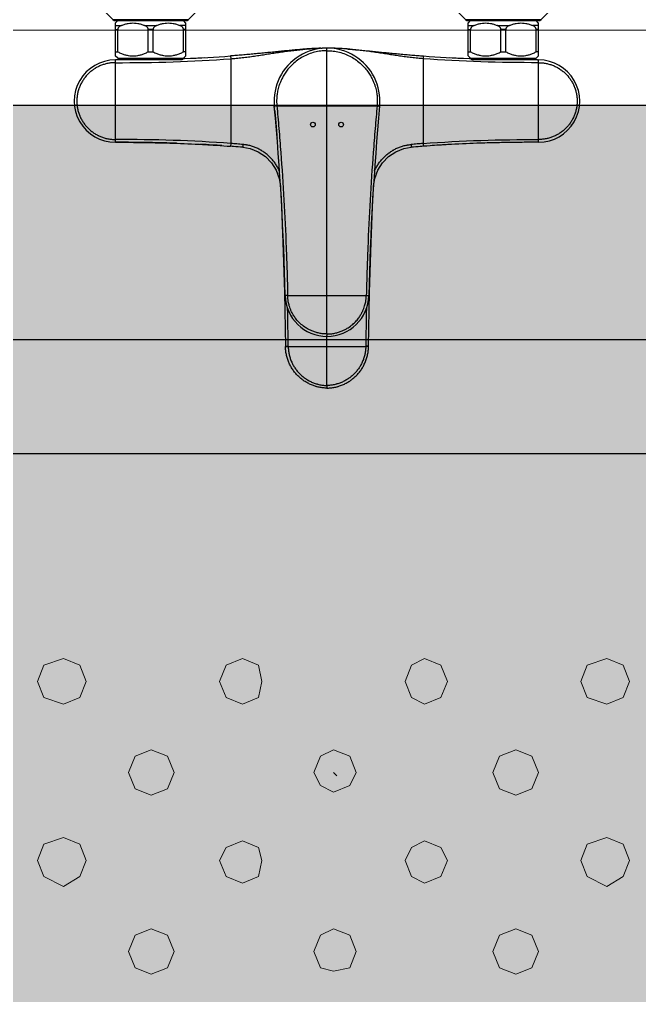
# Model space of a CAD drawing. Header units: millimetres. Extents: x 138979 to 257434, y 2210 to 57479.
# Drawn here: x 246396 to 246606.9, y 28564 to 28895.8 of the extents above; entities that cross this region are included whole.
import ezdxf

# ---------------------------------------------------------------- set-up
doc = ezdxf.new("R2010")
doc.units = ezdxf.units.MM
doc.layers.add('FLOOR', color=6, linetype='Continuous', lineweight=9)
doc.layers.add('GAR-Sanitary Ware', color=8, linetype='Continuous')

# ---------------------------------------------------------------- blocks, each defined once
blk = doc.blocks.new('BT01')
at = {"layer": 'GAR-Sanitary Ware', "true_color": 0xffffff}
h = blk.add_hatch(color=7, dxfattribs=at)
h.dxf.hatch_style = 1
h.paths.add_polyline_path([(145354.4739902103, 17445.21085285259), (145341.1901725417, 17480.63427279569), (145324.5856819761, 17513.84381696748), (145304.6599554729, 17544.8393446077), (145281.4132745531, 17574.72793436228), (145257.0596557474, 17601.29542893951), (145228.2781446383, 17626.75612639126), (145198.3895548838, 17647.78879078), (145166.2870893581, 17667.7143765229), (145131.9706073005, 17683.21221072308), (145096.5471873574, 17696.49602839182), (145058.9097508825, 17705.35181299751), (145020.1653765221, 17711.99372183185), (144980.3139235165, 17713.10080047767), (144058.1970817891, 17713.10080047767), (144018.3456991627, 17711.99372183185), (143979.6013248027, 17705.35181299751), (143941.9638883281, 17696.49602839182), (143905.4334601192, 17683.21221072308), (143871.1169780616, 17667.7143765229), (143839.0144421556, 17647.78879078), (143809.1259227814, 17626.75612639126), (143781.4513495583, 17601.29542893951), (143755.9907224865, 17574.72793436228), (143732.7441119463, 17544.8393446077), (143713.9253937092, 17513.84381696748), (143697.320621623, 17480.63427279569), (143684.0368743346, 17445.21085285259), (143674.0740110828, 17408.68049502381), (143668.5391105143, 17371.0430585492), (143666.3250939832, 17332.2985434288), (143668.5391105143, 17293.55416906852), (143674.0740110828, 17255.91673259391), (143684.0368743346, 17219.38637476513), (143697.320621623, 17183.9628140619), (143713.9253937092, 17150.75341065027), (143732.7441119463, 17119.75788301005), (143755.9907224865, 17089.86943401562), (143781.4513495583, 17063.30179867821), (143809.1259227814, 17038.94803911218), (143839.0144421556, 17016.80843683775), (143871.1169780616, 16996.88271033467), (143905.4334601192, 16981.38501689467), (143941.9638883281, 16968.10119922599), (143979.6013248027, 16959.24541462024), (144018.3456991627, 16953.71044367159), (144058.1970817891, 16951.49649752013), (144980.3139235165, 16951.49649752013), (145020.1653765221, 16953.71044367159), (145058.9097508825, 16959.24541462024), (145096.5471873574, 16968.10119922599), (145131.9706073005, 16981.38501689467), (145166.2870893581, 16996.88271033467), (145198.3895548838, 17016.80843683775), (145228.2781446383, 17038.94803911218), (145257.0596557474, 17063.30179867821), (145281.4132745531, 17089.86943401562), (145304.6599554729, 17119.75788301005), (145324.5856819761, 17150.75341065027), (145341.1901725417, 17183.9628140619), (145354.4739902103, 17219.38637476513), (145363.3300563365, 17255.9167325939), (145369.9719651709, 17293.55416906852), (145372.1858409424, 17332.2985434288), (145369.9719651709, 17371.0430585492), (145363.3300563365, 17408.68049502382)])
at = {"layer": 'GAR-Sanitary Ware'}
for p, q in [((144058.1970817891, 17713.10080047767), (144980.3139235165, 17713.10080047767)), ((144075.9087917604, 17633.39803522563), (144969.2441223792, 17633.39803522563)), ((144250.8121564647, 17594.6535201052), (144793.233819789, 17594.6535201052))]:
    blk.add_line(p, q, dxfattribs=at)
at = {"layer": 'GAR-Sanitary Ware', "lineweight": 0}
for p, q in [((144429.0364755862, 17524.91361810468), (144422.3945667518, 17522.69974233332)), ((144434.5713057749, 17522.69974233332), (144429.0364755862, 17524.91361810468)), ((144489.9204522211, 17524.91361810468), (144484.3856220325, 17522.69974233332)), ((144495.4554231698, 17522.69974233332), (144489.9204522211, 17524.91361810468)), ((144551.9115075013, 17524.91361810468), (144547.4836151986, 17522.69974233332)), ((144557.4464784502, 17522.69974233332), (144551.9115075013, 17524.91361810468)), ((144613.9025627819, 17524.91361810468), (144607.2606539475, 17522.69974233332)), ((144619.4375337306, 17522.69974233332), (144613.9025627819, 17524.91361810468)), ((144422.3945667518, 17522.69974233332), (144420.1805502204, 17517.16477138462)), ((144436.7853223062, 17517.16477138462), (144434.5713057749, 17522.69974233332)), ((144484.3856220325, 17522.69974233332), (144482.1716055011, 17517.16477138462)), ((144496.5623610553, 17517.16477138462), (144495.4554231698, 17522.69974233332)), ((144547.4836151986, 17522.69974233332), (144545.2695986673, 17517.16477138462)), ((144559.6603542215, 17517.16477138462), (144557.4464784502, 17522.69974233332)), ((144607.2606539475, 17522.69974233332), (144605.0467781764, 17517.16477138462)), ((144621.6514095019, 17517.16477138462), (144619.4375337306, 17522.69974233332)), ((144420.1805502204, 17517.16477138462), (144422.3945667518, 17511.62980043594)), ((144434.5713057749, 17511.62980043594), (144436.7853223062, 17517.16477138462)), ((144482.1716055011, 17517.16477138462), (144484.3856220325, 17511.62980043594)), ((144495.4554231698, 17511.62980043594), (144496.5623610553, 17517.16477138462)), ((144545.2695986673, 17517.16477138462), (144547.4836151986, 17511.62980043594)), ((144557.4464784502, 17511.62980043594), (144559.6603542215, 17517.16477138462)), ((144605.0467781764, 17517.16477138462), (144607.2606539475, 17511.62980043594)), ((144619.4375337306, 17511.62980043594), (144621.6514095019, 17517.16477138462)), ((144422.3945667518, 17511.62980043594), (144429.0364755862, 17509.41592466462)), ((144429.0364755862, 17509.41592466462), (144434.5713057749, 17511.62980043594)), ((144484.3856220325, 17511.62980043594), (144489.9204522211, 17509.41592466462)), ((144489.9204522211, 17509.41592466462), (144495.4554231698, 17511.62980043594)), ((144547.4836151986, 17511.62980043594), (144551.9115075013, 17509.41592466462)), ((144551.9115075013, 17509.41592466462), (144557.4464784502, 17511.62980043594)), ((144607.2606539475, 17511.62980043594), (144613.9025627819, 17509.41592466462)), ((144613.9025627819, 17509.41592466462), (144619.4375337306, 17511.62980043594)), ((144458.9249245808, 17493.9180904644), (144453.390094392, 17491.70421469305)), ((144464.4598955293, 17491.70421469305), (144458.9249245808, 17493.9180904644)), ((144520.915979861, 17493.9180904644), (144516.4880875582, 17491.70421469305)), ((144526.45095081, 17491.70421469305), (144520.915979861, 17493.9180904644)), ((144582.9070351417, 17493.9180904644), (144577.3722049533, 17491.70421469305)), ((144588.4420060902, 17491.70421469305), (144582.9070351417, 17493.9180904644)), ((144453.390094392, 17491.70421469305), (144451.1760778609, 17486.1692437444)), ((144466.6739120611, 17486.1692437444), (144464.4598955293, 17491.70421469305)), ((144516.4880875582, 17491.70421469305), (144514.2740710268, 17486.1692437444)), ((144528.6649673413, 17486.1692437444), (144526.45095081, 17491.70421469305)), ((144577.3722049533, 17491.70421469305), (144575.1581884217, 17486.1692437444)), ((144590.6558818617, 17486.1692437444), (144588.4420060902, 17491.70421469305)), ((144451.1760778609, 17486.1692437444), (144453.390094392, 17480.63427279569)), ((144464.4598955293, 17480.63427279569), (144466.6739120611, 17486.1692437444)), ((144514.2740710268, 17486.1692437444), (144516.4880875582, 17481.74135144154)), ((144520.915979861, 17486.1692437444), (144522.0230585071, 17485.06230585871)), ((144526.45095081, 17481.74135144154), (144528.6649673413, 17486.1692437444)), ((144575.1581884217, 17486.1692437444), (144577.3722049533, 17480.63427279569)), ((144588.4420060902, 17480.63427279569), (144590.6558818617, 17486.1692437444)), ((144453.390094392, 17480.63427279569), (144458.9249245808, 17478.42039702437)), ((144458.9249245808, 17478.42039702437), (144464.4598955293, 17480.63427279569)), ((144516.4880875582, 17481.74135144154), (144520.915979861, 17479.52733491006)), ((144520.915979861, 17479.52733491006), (144526.45095081, 17481.74135144154)), ((144577.3722049533, 17480.63427279569), (144582.9070351417, 17478.42039702437)), ((144582.9070351417, 17478.42039702437), (144588.4420060902, 17480.63427279569)), ((144429.0364755862, 17464.02964146997), (144422.3945667518, 17461.81562493846)), ((144434.5713057749, 17461.81562493846), (144429.0364755862, 17464.02964146997)), ((144613.9025627819, 17464.02964146997), (144607.2606539475, 17461.81562493846)), ((144619.4375337306, 17461.81562493846), (144613.9025627819, 17464.02964146997)), ((144422.3945667518, 17461.81562493846), (144420.1805502204, 17456.28065398979)), ((144436.7853223062, 17456.28065398979), (144434.5713057749, 17461.81562493846)), ((144484.3856220325, 17460.70868705277), (144482.1716055011, 17456.28065398979)), ((144489.9204522211, 17462.92256282413), (144484.3856220325, 17460.70868705277)), ((144495.4554231698, 17460.70868705277), (144489.9204522211, 17462.92256282413)), ((144496.5623610553, 17456.28065398979), (144495.4554231698, 17460.70868705277)), ((144547.4836151986, 17460.70868705277), (144545.2695986673, 17456.28065398979)), ((144551.9115075013, 17462.92256282413), (144547.4836151986, 17460.70868705277)), ((144557.4464784502, 17460.70868705277), (144551.9115075013, 17462.92256282413)), ((144559.6603542215, 17456.28065398979), (144557.4464784502, 17460.70868705277)), ((144607.2606539475, 17461.81562493846), (144605.0467781764, 17456.28065398979)), ((144621.6514095019, 17456.28065398979), (144619.4375337306, 17461.81562493846)), ((144420.1805502204, 17456.28065398979), (144422.3945667518, 17450.74582380129)), ((144434.5713057749, 17450.74582380129), (144436.7853223062, 17456.28065398979)), ((144482.1716055011, 17456.28065398979), (144484.3856220325, 17450.74582380129)), ((144495.4554231698, 17450.74582380129), (144496.5623610553, 17456.28065398979)), ((144545.2695986673, 17456.28065398979), (144547.4836151986, 17450.74582380129)), ((144557.4464784502, 17450.74582380129), (144559.6603542215, 17456.28065398979)), ((144605.0467781764, 17456.28065398979), (144607.2606539475, 17450.74582380129)), ((144619.4375337306, 17450.74582380129), (144621.6514095019, 17456.28065398979)), ((144422.3945667518, 17450.74582380129), (144429.0364755862, 17447.42486938412)), ((144429.0364755862, 17447.42486938412), (144434.5713057749, 17450.74582380129)), ((144484.3856220325, 17450.74582380129), (144489.9204522211, 17448.53180726978)), ((144489.9204522211, 17448.53180726978), (144495.4554231698, 17450.74582380129)), ((144547.4836151986, 17450.74582380129), (144551.9115075013, 17448.53180726978)), ((144551.9115075013, 17448.53180726978), (144557.4464784502, 17450.74582380129)), ((144607.2606539475, 17450.74582380129), (144613.9025627819, 17447.42486938412)), ((144613.9025627819, 17447.42486938412), (144619.4375337306, 17450.74582380129)), ((144453.390094392, 17430.82009729824), (144451.1760778609, 17425.28512634954)), ((144458.9249245808, 17433.03411382969), (144453.390094392, 17430.82009729824)), ((144464.4598955293, 17430.82009729824), (144458.9249245808, 17433.03411382969)), ((144466.6739120611, 17425.28512634954), (144464.4598955293, 17430.82009729824)), ((144516.4880875582, 17430.82009729824), (144514.2740710268, 17425.28512634954)), ((144520.915979861, 17433.03411382969), (144516.4880875582, 17430.82009729824)), ((144526.45095081, 17430.82009729824), (144520.915979861, 17433.03411382969)), ((144528.6649673413, 17425.28512634954), (144526.45095081, 17430.82009729824)), ((144577.3722049533, 17430.82009729824), (144575.1581884217, 17425.28512634954)), ((144582.9070351417, 17433.03411382969), (144577.3722049533, 17430.82009729824)), ((144588.4420060902, 17430.82009729824), (144582.9070351417, 17433.03411382969)), ((144590.6558818617, 17425.28512634954), (144588.4420060902, 17430.82009729824)), ((144451.1760778609, 17425.28512634954), (144453.390094392, 17419.75029616104)), ((144464.4598955293, 17419.75029616104), (144466.6739120611, 17425.28512634954)), ((144514.2740710268, 17425.28512634954), (144516.4880875582, 17419.75029616104)), ((144526.45095081, 17419.75029616104), (144528.6649673413, 17425.28512634954)), ((144575.1581884217, 17425.28512634954), (144577.3722049533, 17419.75029616104)), ((144588.4420060902, 17419.75029616104), (144590.6558818617, 17425.28512634954)), ((144453.390094392, 17419.75029616104), (144458.9249245808, 17417.53627962951)), ((144458.9249245808, 17417.53627962951), (144464.4598955293, 17419.75029616104)), ((144516.4880875582, 17419.75029616104), (144520.915979861, 17418.6432175152)), ((144520.915979861, 17418.6432175152), (144526.45095081, 17419.75029616104)), ((144577.3722049533, 17419.75029616104), (144582.9070351417, 17417.53627962951)), ((144582.9070351417, 17417.53627962951), (144588.4420060902, 17419.75029616104))]:
    blk.add_line(p, q, dxfattribs=at)
blk = doc.blocks.new('Bath Mixer')
at = {"layer": 'GAR-Sanitary Ware', "linetype": 'Continuous'}
for p, q in [((221340.0148923256, 22522.59747516291), (221339.6148923255, 22522.19747516291)), ((221340.0148923256, 22522.59747516291), (221347.6148923255, 22522.59747516291)), ((221347.6148923255, 22522.59747516291), (221348.0148923256, 22522.19747516291)), ((221400.0148923256, 22522.59747516291), (221399.6148923255, 22522.19747516291)), ((221400.0148923256, 22522.59747516291), (221407.6148923255, 22522.59747516291)), ((221407.6148923255, 22522.59747516291), (221408.0148923256, 22522.19747516291)), ((221339.6148923255, 22522.19747516291), (221339.6148923255, 22516.47747516291)), ((221339.6148923255, 22522.19747516291), (221348.0148923256, 22522.19747516291)), ((221348.0148923256, 22522.19747516291), (221348.0148923256, 22516.47747516291)), ((221399.6148923255, 22522.19747516291), (221399.6148923255, 22516.47747516291)), ((221399.6148923255, 22522.19747516291), (221408.0148923256, 22522.19747516291)), ((221408.0148923256, 22522.19747516291), (221408.0148923256, 22516.47747516291)), ((221329.8148923256, 22513.67747516291), (221329.8148923256, 22516.47747516291)), ((221329.8149269052, 22516.47747516291), (221357.814857746, 22516.47747516291)), ((221357.8148923256, 22513.67747516291), (221357.8148923256, 22516.47747516291)), ((221389.8148923256, 22513.67747516291), (221389.8148923256, 22516.47747516291)), ((221389.8149269052, 22516.47747516291), (221417.814857746, 22516.47747516291)), ((221417.8148923256, 22513.67747516291), (221417.8148923256, 22516.47747516291)), ((221329.8148923256, 22513.67747516291), (221357.8148923256, 22513.67747516291)), ((221337.3906282569, 22505.85321109421), (221329.9906282568, 22513.25321109421)), ((221329.9906282568, 22513.25321109421), (221357.6391563943, 22513.25321109421)), ((221350.2391563942, 22505.85321109421), (221357.6391563943, 22513.25321109421)), ((221389.8148923256, 22513.67747516291), (221417.8148923256, 22513.67747516291)), ((221389.9906282568, 22513.25321109421), (221417.6391563943, 22513.25321109421)), ((221397.3906282569, 22505.85321109421), (221389.9906282568, 22513.25321109421)), ((221410.2391563942, 22505.85321109421), (221417.6391563943, 22513.25321109421)), ((221337.3906282569, 22505.85321109421), (221350.2391563942, 22505.85321109421)), ((221397.3906282569, 22505.85321109421), (221410.2391563942, 22505.85321109421)), ((221337.8066532323, 22505.26923606971), (221338.2148923255, 22505.67747516291)), ((221337.8148923256, 22505.67747516291), (221349.8148923256, 22505.67747516291)), ((221337.8148923256, 22499.67747252371), (221337.8148923256, 22505.27747760801)), ((221337.8148923256, 22504.87036838171), (221338.8685462672, 22504.87036838171)), ((221342.7612383839, 22504.87036838171), (221344.8685462672, 22504.87036838171)), ((221349.8148923256, 22504.87036838171), (221348.7612383839, 22504.87036838171)), ((221349.8231314188, 22505.26923606971), (221349.4148923256, 22505.67747516291)), ((221349.8148923256, 22499.67747252371), (221349.8148923256, 22505.27747760801)), ((221397.8066532323, 22505.26923606971), (221398.2148923255, 22505.67747516291)), ((221397.8148923256, 22505.67747516291), (221409.8148923256, 22505.67747516291)), ((221397.8148923256, 22499.67747252371), (221397.8148923256, 22505.27747760801)), ((221397.8148923256, 22504.87036838171), (221398.8685462672, 22504.87036838171)), ((221402.7612383839, 22504.87036838171), (221404.8685462672, 22504.87036838171)), ((221409.8148923256, 22504.87036838171), (221408.7612383839, 22504.87036838171)), ((221409.8231314188, 22505.26923606971), (221409.4148923256, 22505.67747516291)), ((221409.8148923256, 22499.67747252371), (221409.8148923256, 22505.27747760801)), ((221337.8148923256, 22504.16326160061), (221338.2327420588, 22504.16326160061)), ((221338.2327420588, 22500.37747516291), (221338.2327420588, 22504.16326160061)), ((221343.3970425923, 22500.37747516291), (221343.3970425923, 22504.16326160061)), ((221344.2327420588, 22504.16326160061), (221343.3970425923, 22504.16326160061)), ((221344.2327420588, 22500.37747516291), (221344.2327420588, 22504.16326160061)), ((221349.3970425923, 22500.37747516291), (221349.3970425923, 22504.16326160061)), ((221349.8148923256, 22504.16326160061), (221349.3970425923, 22504.16326160061)), ((221397.8148923256, 22504.16326160061), (221398.2327420588, 22504.16326160061)), ((221398.2327420588, 22500.37747516291), (221398.2327420588, 22504.16326160061)), ((221404.2327420588, 22504.16326160061), (221403.3970425923, 22504.16326160061)), ((221403.3970425923, 22500.37747516291), (221403.3970425923, 22504.16326160061)), ((221404.2327420588, 22500.37747516291), (221404.2327420588, 22504.16326160061)), ((221409.8148923256, 22504.16326160061), (221409.3970425923, 22504.16326160061)), ((221409.3970425923, 22500.37747516291), (221409.3970425923, 22504.16326160061)), ((221373.8148923256, 22452.39812065521), (221373.8148923256, 22500.99747516291)), ((221338.2148923255, 22499.27747516291), (221337.8064428873, 22499.68592460121)), ((221337.8148923256, 22500.37747516291), (221338.2327420588, 22500.37747516291)), ((221338.2148923255, 22499.27747516291), (221349.4148923256, 22499.27747516291)), ((221339.703507938, 22499.27747516291), (221339.6284821641, 22498.99747516291)), ((221343.3970425923, 22500.37747516291), (221344.2327420588, 22500.37747516291)), ((221347.9262767131, 22499.27747516291), (221348.001302487, 22498.99747516291)), ((221349.8148923256, 22500.37747516291), (221349.3970425923, 22500.37747516291)), ((221349.4148923256, 22499.27747516291), (221349.8233417638, 22499.68592460121)), ((221357.4257835854, 22499.67706470611), (221357.4613036145, 22499.20278932131)), ((221390.2040010657, 22499.67706470611), (221390.1684810366, 22499.20278932131)), ((221398.2148923255, 22499.27747516291), (221397.8064428873, 22499.68592460121)), ((221397.8148923256, 22500.37747516291), (221398.2327420588, 22500.37747516291)), ((221398.2148923255, 22499.27747516291), (221409.4148923256, 22499.27747516291)), ((221399.703507938, 22499.27747516291), (221399.6284821641, 22498.99747516291)), ((221403.3970425923, 22500.37747516291), (221404.2327420588, 22500.37747516291)), ((221407.9262767131, 22499.27747516291), (221408.001302487, 22498.99747516291)), ((221409.8148923256, 22500.37747516291), (221409.3970425923, 22500.37747516291)), ((221409.4148923256, 22499.27747516291), (221409.8233417638, 22499.68592460121)), ((221338.0237004407, 22498.99753960611), (221337.8148923256, 22498.99747516291)), ((221337.8148924873, 22484.99747516291), (221337.8148921703, 22498.99747516291)), ((221349.1348369932, 22498.99747516291), (221338.0323575531, 22498.99747516291)), ((221357.4613135628, 22499.20278934541), (221357.4612976839, 22498.32464964131)), ((221357.4612976839, 22498.32464964131), (221357.4613170263, 22484.79234758421)), ((221390.1684869672, 22498.32464964131), (221390.1684676248, 22484.79234758421)), ((221390.1684710883, 22499.20278934541), (221390.1684869672, 22498.32464964131)), ((221409.6056980322, 22498.99747516291), (221398.4949476579, 22498.99747516291)), ((221409.6060842104, 22498.99753960611), (221409.8148923256, 22498.99747516291)), ((221409.8148921638, 22484.99747516291), (221409.8148924808, 22498.99747516291)), ((221364.9335253745, 22491.17498515481), (221364.8532718515, 22491.16719902371)), ((221364.8575270947, 22491.12124477861), (221364.8532718564, 22491.16719896301)), ((221364.9374757383, 22491.13427227671), (221364.8570311372, 22491.12660334101)), ((221364.8618233053, 22491.07415420651), (221364.8629433477, 22491.06205773241)), ((221364.8629433477, 22491.06205773241), (221364.8700617198, 22490.98520440942)), ((221365.2877531954, 22491.20807661561), (221364.9335253745, 22491.17498515481)), ((221365.2915220553, 22491.16719845551), (221364.9374757383, 22491.13427227671)), ((221365.2915042166, 22491.16719896291), (221382.3382804345, 22491.16719896291)), ((221382.3382625958, 22491.16719845551), (221382.6923089128, 22491.13427227671)), ((221382.3420314557, 22491.20807661561), (221382.6962592767, 22491.17498515481)), ((221382.6923089128, 22491.13427227671), (221382.7727535139, 22491.12660334101)), ((221382.6962592767, 22491.17498515481), (221382.7765127996, 22491.16719902371)), ((221382.7609128364, 22490.99805363751), (221382.7679567384, 22491.07410443571)), ((221382.7722575564, 22491.12124477861), (221382.7765127947, 22491.16719896301)), ((221364.9246800856, 22490.38897634311), (221364.9507541764, 22490.10071745711)), ((221364.9755308692, 22489.82591518171), (221364.9931993588, 22489.62849013091)), ((221364.9931993588, 22489.62849013091), (221365.0115399236, 22489.42244761371)), ((221365.0115399236, 22489.42244761371), (221365.0304606521, 22489.20901640971)), ((221365.0700211652, 22488.75883524661), (221365.0907026023, 22488.52092496101)), ((221365.0907026023, 22488.52092496101), (221365.1120864603, 22488.27375006501)), ((221357.4611591512, 22484.79231084381), (221357.4259330805, 22484.31787431641)), ((221390.1686254999, 22484.79231084381), (221390.2038515706, 22484.31787431641)), ((221386.8715169161, 22483.92682529041), (221388.1527592877, 22484.15528500891)), ((221365.6974764811, 22478.83956129661), (221365.8872461668, 22477.56014451031)), ((221381.7125022555, 22477.00502870081), (221381.7425384801, 22477.56014442981)), ((221366.0324085432, 22475.51606811541), (221365.9945280734, 22475.51394060011)), ((221381.5973761079, 22475.51606811541), (221381.6352565777, 22475.51394060011)), ((221366.5739764509, 22459.45261875881), (221366.7439966552, 22450.30039857641)), ((221366.7010209828, 22458.96551796701), (221366.701181277, 22458.95832330091)), ((221366.701655634, 22458.95493520561), (221366.7012571486, 22458.95492214781)), ((221366.7853991769, 22458.95685140021), (221366.701655634, 22458.95493520561)), ((221367.1223470242, 22458.96438798201), (221366.7853991769, 22458.95685140021)), ((221367.122562141, 22458.95492225331), (221367.1223463925, 22458.96441473281)), ((221367.1225621176, 22458.95492225331), (221380.5072225335, 22458.95492225331)), ((221380.5072225101, 22458.95492225331), (221380.5074382586, 22458.96441473281)), ((221380.5074376269, 22458.96438798201), (221380.8443854742, 22458.95685140021)), ((221380.8443854742, 22458.95685140021), (221380.9281290171, 22458.95493520561)), ((221380.9281290171, 22458.95493520561), (221380.9285275025, 22458.95492214781)), ((221380.9285124904, 22458.95425931771), (221380.928680875, 22458.96181816471)), ((221373.8148923256, 22452.39812062881), (221373.8148932082, 22452.14096409331)), ((221373.8148923276, 22451.99747527171), (221373.8148932082, 22452.14096409331)), ((221373.8148923256, 22443.64529892281), (221373.8148923256, 22451.99747516291)), ((221366.7439966552, 22450.30039857641), (221366.8748917649, 22450.30216956851)), ((221366.7440612798, 22450.30039942571), (221366.7442687541, 22450.28607314361)), ((221366.7442689489, 22450.28605663131), (221366.7766035419, 22450.28664624381)), ((221366.7766035419, 22450.28664624381), (221367.2193517248, 22450.29366950371)), ((221366.8748917649, 22450.30216956851), (221367.2191638924, 22450.30681547731)), ((221367.2191638924, 22450.30681547201), (221367.2193505173, 22450.29373595691)), ((221367.2193505173, 22450.29373595691), (221380.4104341338, 22450.29373595691)), ((221380.8531811092, 22450.28664624381), (221380.4104329264, 22450.29366950371)), ((221380.4106207587, 22450.30681547201), (221380.4104341338, 22450.29373595691)), ((221380.7548928862, 22450.30216956851), (221380.4106207587, 22450.30681547731)), ((221380.8533867139, 22450.30083855341), (221380.7548928862, 22450.30216956851)), ((221380.8855157022, 22450.28605663131), (221380.8531811092, 22450.28664624381)), ((221380.8857879959, 22450.30039857641), (221380.8533867139, 22450.30083855341)), ((221380.8857233713, 22450.30039942571), (221380.885515897, 22450.28607314361)), ((221373.8148923256, 22443.64529899051), (221373.8148923256, 22443.19862815871))]:
    blk.add_line(p, q, dxfattribs=at)
for points in [[(221364.9507541764, 22490.10071745711), (221364.9670099927, 22489.92061936011), (221364.9755308692, 22489.82591518171)], [(221365.0304606521, 22489.20901640971), (221365.049962175, 22488.98795469601), (221365.0599213197, 22488.87445185681), (221365.0700211652, 22488.75883524661)], [(221365.1120864603, 22488.27375006501), (221365.1342049323, 22488.01698805841), (221365.1455194748, 22487.88507001071), (221365.1569902397, 22487.75081815781), (221365.168614862, 22487.61426155141), (221365.1803817503, 22487.47543862291), (221365.1922724899, 22487.33437195671), (221365.2042962303, 22487.19105155821), (221365.2164693139, 22487.04549485081), (221365.2288301247, 22486.89723262471), (221365.2414534272, 22486.74528354411), (221365.2544317894, 22486.58864402521), (221365.2678314419, 22486.42634109021), (221365.2816973029, 22486.25737815721), (221365.2961076605, 22486.08088453381), (221365.3110503136, 22485.89701147221), (221365.3266692575, 22485.70361528461)], [(221359.4770253669, 22484.15528500861), (221360.758267735, 22483.92682529041), (221362.1282266836, 22483.38796413021), (221363.3607645351, 22482.57010232001), (221364.3997022219, 22481.50451764821), (221365.1897027481, 22480.24447893871), (221365.6974764811, 22478.83956129661)], [(221381.7425384843, 22477.56014451031), (221381.93230817, 22478.83956129661), (221382.440081903, 22480.24447893871), (221383.2300824292, 22481.50451764821), (221384.269020116, 22482.57010232001), (221385.5015579675, 22483.38796413021), (221386.8715169161, 22483.92682529041)], [(221365.887246171, 22477.56014442981), (221365.9172823956, 22477.00502870081), (221365.9594193925, 22476.20347823982), (221365.9945289542, 22475.51394016221)], [(221381.6352556969, 22475.51394016221), (221381.6703652586, 22476.20347823982), (221381.7125022555, 22477.00502870081)], [(221365.9945280734, 22475.51394060011), (221366.3185201235, 22467.97713438861), (221366.5739764509, 22459.45261875881)], [(221380.8857879959, 22450.30039857641), (221381.0558082002, 22459.45261875881), (221381.3112645276, 22467.97713438861), (221381.6352565777, 22475.51394060011)]]:
    blk.add_lwpolyline(points, dxfattribs=at)
for centre in [(221371.4148923256, 22487.99747514591), (221376.2148923255, 22487.99747514591)]:
    blk.add_circle(centre, 0.4, dxfattribs=at)
for centre, radius, start, end in [((221330.4148923256, 22513.67747516291), 0.6, 180, 224.9999999997052), ((221357.2148923255, 22513.67747516291), 0.6, 315.0000000002948, 0), ((221390.4148923256, 22513.67747516291), 0.6, 180, 224.9999999997052), ((221417.2148923255, 22513.67747516291), 0.6, 315.0000000002948, 0), ((221337.8148923256, 22506.27747516291), 0.6, 224.9999999997052, 270), ((221349.8148923256, 22506.27747516291), 0.6, 270, 315.0000000002948), ((221397.8148923256, 22506.27747516291), 0.6, 224.9999999997052, 270), ((221409.8148923256, 22506.27747516291), 0.6, 270, 315.0000000002948), ((221373.8148923256, 22491.99747516291), 9, 354.7067712701482, 185.2932287298518), ((221374.755000725, 22442.22251962291), 58.7951190273, 92.61033623174058, 94.26295323791872), ((221374.0250259438, 22457.35279162251), 43.64731971609999, 91.63262851095497, 92.55764937044697), ((221373.9042175286, 22462.13046163971), 38.867951503, 91.65531050169362, 91.85158092498845), ((221373.5014732995, 22480.41836329161), 20.5756722119, 91.28727340478555, 91.40128549170569), ((221373.8609862379, 22463.19514643131), 37.8026343826, 90.90646247661822, 91.24555461162454), ((221373.7687984132, 22463.19514643091), 37.802634383, 88.75444538837546, 89.09353752338183), ((221374.1280403266, 22480.40664841421), 20.5873902214, 88.59857146342853, 88.71270494692347), ((221373.6581909764, 22458.99499565361), 42.0042605234, 87.89240077133088, 88.37640520138038), ((221373.725567122, 22462.13046162241), 38.8679515204, 88.14841907501157, 88.34468949830641), ((221373.695180488, 22461.19319991751), 39.8057056692, 87.82697045062707, 88.14829338960024), ((221373.5313531909, 22455.54567856331), 45.45590885479999, 87.45160639360645, 87.89252803801168), ((221373.6288923091, 22459.44279578371), 41.5573645223, 87.34349194988562, 87.82715011574653), ((221372.8748021405, 22442.22280076581), 58.7948373083, 85.73704409667799, 87.3897020009552), ((221340.2209120012, 22730.15523801461), 231.1194410528, 272.3273335567608, 274.2689732173279), ((221339.9552862406, 22735.70018060441), 236.6704880809, 272.5948168300462, 273.1531351993793), ((221375.006234096, 22443.87406045421), 57.1595874102, 94.6374180766101, 94.90515027023181), ((221372.6235505556, 22443.87406046061), 57.1595874038, 85.09484972976819, 85.36258192338991), ((221407.4088726499, 22730.15523801461), 231.1194410528, 265.7310267826722, 267.6726664432392), ((221407.6744984103, 22735.70018060361), 236.6704880802, 266.8468648006207, 267.4051831699538), ((221337.8148923256, 22491.99747516291), 7, 90, 270.0000000116727), ((221409.8148923256, 22491.99747516291), 7, 269.9999999883273, 90), ((220906.8148923256, 22448.73085985731), 460, 1.273573622880576, 5.287480371771816), ((221365.4518477799, 22491.18884621721), 0.161780603, 182.8238023206152, 187.6897775797884), ((221840.8148923256, 22448.73085985731), 460, 174.7125196282282, 178.7264263771194), ((221382.1779368712, 22491.18884621721), 0.161780603, 352.3102224202116, 357.1761976791765), ((221337.8614742451, 22166.49121114541), 318.5062674239, 89.19630040908895, 90.00837957492442), ((221338.1688733695, 22191.09924500751), 293.8963451128, 88.91075352093576, 89.18893087712787), ((221338.4943619219, 22207.51110791621), 277.4812607235, 88.3332115448927, 88.91352943262143), ((221338.9382386731, 22223.13212344311), 261.8539438759, 87.97413594897536, 88.33087531067234), ((221340.2527892735, 22253.87470279581), 231.0826419665, 86.509935669306, 87.03848540497641), ((221340.5179904969, 22258.27882397741), 226.6705445819, 86.09650472570473, 86.50907789149745), ((221340.316522911, 22255.59325068001), 229.3636533158, 85.59357255953847, 85.72204054043155), ((221350.4903727807, 22393.40960721891), 91.6482053284, 84.99458065965246, 85.637757730858), ((221339.8016882731, 22249.01852609691), 235.9585018023, 85.21685275734572, 85.59158846529658), ((221342.4271841937, 22300.87236598111), 184.5360689007, 84.6880176806519, 85.0074447272816), ((221405.2026004574, 22300.87236598071), 184.5360689011, 94.9925552727184, 95.3119823193481), ((221407.8280965312, 22249.01852610901), 235.9585018026, 94.4084115731674, 94.78314728113455), ((221397.1394118704, 22393.40960721891), 91.6482053284, 94.36224226914199, 95.00541934034754), ((221407.3132617621, 22255.59325068051), 229.363653317, 94.2779594645882, 94.40642744549737), ((221407.1117941542, 22258.27882397681), 226.6705445825, 93.49092210850257, 93.90349527429527), ((221407.3769953777, 22253.87470279571), 231.0826419666, 92.96151459502359, 93.49006433069401), ((221408.691545978, 22223.13212344311), 261.8539438758, 91.66912468932766, 92.02586405102464), ((221409.1354227292, 22207.51110791621), 277.4812607235, 91.08647056737858, 91.6667884551073), ((221409.4609112814, 22191.09924501041), 293.8963451099, 90.81106912287214, 91.08924647906423), ((221409.768310406, 22166.49121114641), 318.5062674229, 89.99162042507558, 90.80369959091107), ((221373.8146852927, 22459.11307516291), 7.1156, 181.2735736228806, 358.7264263771194), ((220479.5937153661, 22438.71169538861), 887.7011792722, 0.7484166430379098, 1.163165474159813), ((222268.0297507686, 22438.71180039421), 887.6948599233, 178.8367721814709, 179.2515848069924)]:
    blk.add_arc(centre, radius, start, end, dxfattribs=at)
for points, start_tangent, end_tangent in [([(221338.8685462672, 22504.87036838171), (221338.710411956, 22504.79716020211), (221338.5704603363, 22504.71230125781), (221338.4520477343, 22504.61685300911), (221338.3566947191, 22504.51113028461), (221338.2852531495, 22504.39306305371), (221338.2445183459, 22504.27300724111), (221338.2327420588, 22504.16326160061)], (-0.9268574687229437, -0.3754134156799644), (0, -1)), ([(221338.8685462672, 22504.87036838171), (221339.4401815351, 22505.07104518991), (221339.9954422365, 22505.20332244301), (221340.542620284, 22505.26924391301), (221341.0874239834, 22505.26922821901), (221341.6345502617, 22505.20328505151), (221342.1896785329, 22505.07102291651), (221342.7612383839, 22504.87036838171)], (0.9268574687225661, 0.3754134156808962), (0.9268574687225661, -0.3754134156808962)), ([(221343.3970425923, 22504.16326160061), (221343.3852663052, 22504.27300724111), (221343.3445315016, 22504.39306305371), (221343.273089932, 22504.51113028461), (221343.1777369168, 22504.61685300911), (221343.0593243148, 22504.71230125781), (221342.9193726951, 22504.79716020211), (221342.7612383839, 22504.87036838171)], (0, 1), (-0.9268574687229437, 0.3754134156799644)), ([(221344.8685462672, 22504.87036838171), (221344.710411956, 22504.79716020211), (221344.5704603363, 22504.71230125781), (221344.4520477343, 22504.61685300911), (221344.3566947191, 22504.51113028461), (221344.2852531495, 22504.39306305371), (221344.2445183459, 22504.27300724111), (221344.2327420588, 22504.16326160061)], (-0.9268574687229437, -0.3754134156799644), (0, -1)), ([(221344.8685462672, 22504.87036838171), (221345.4401815351, 22505.07104518991), (221345.9954422365, 22505.20332244301), (221346.542620284, 22505.26924391301), (221347.0874239834, 22505.26922821901), (221347.6345502617, 22505.20328505151), (221348.1896785329, 22505.07102291651), (221348.7612383839, 22504.87036838171)], (0.9268574687225661, 0.3754134156808962), (0.9268574687225661, -0.3754134156808962)), ([(221349.3970425923, 22504.16326160061), (221349.3852663052, 22504.27300724111), (221349.3445315016, 22504.39306305371), (221349.273089932, 22504.51113028461), (221349.1777369168, 22504.61685300911), (221349.0593243148, 22504.71230125781), (221348.9193726951, 22504.79716020211), (221348.7612383839, 22504.87036838171)], (0, 1), (-0.9268574687229437, 0.3754134156799644)), ([(221398.8685462672, 22504.87036838171), (221398.710411956, 22504.79716020211), (221398.5704603363, 22504.71230125781), (221398.4520477343, 22504.61685300911), (221398.3566947191, 22504.51113028461), (221398.2852531495, 22504.39306305371), (221398.2445183459, 22504.27300724111), (221398.2327420588, 22504.16326160061)], (-0.9268574687229437, -0.3754134156799644), (0, -1)), ([(221398.8685462672, 22504.87036838171), (221399.4401815351, 22505.07104518991), (221399.9954422365, 22505.20332244301), (221400.542620284, 22505.26924391301), (221401.0874239834, 22505.26922821901), (221401.6345502617, 22505.20328505151), (221402.1896785329, 22505.07102291651), (221402.7612383839, 22504.87036838171)], (0.9268574687225661, 0.3754134156808962), (0.9268574687225661, -0.3754134156808962)), ([(221403.3970425923, 22504.16326160061), (221403.3852663052, 22504.27300724111), (221403.3445315016, 22504.39306305371), (221403.273089932, 22504.51113028461), (221403.1777369168, 22504.61685300911), (221403.0593243148, 22504.71230125781), (221402.9193726951, 22504.79716020211), (221402.7612383839, 22504.87036838171)], (0, 1), (-0.9268574687229437, 0.3754134156799644)), ([(221404.8685462672, 22504.87036838171), (221404.710411956, 22504.79716020211), (221404.5704603363, 22504.71230125781), (221404.4520477343, 22504.61685300911), (221404.3566947191, 22504.51113028461), (221404.2852531495, 22504.39306305371), (221404.2445183459, 22504.27300724111), (221404.2327420588, 22504.16326160061)], (-0.9268574687229437, -0.3754134156799644), (0, -1)), ([(221404.8685462672, 22504.87036838171), (221405.4401815351, 22505.07104518991), (221405.9954422365, 22505.20332244301), (221406.542620284, 22505.26924391301), (221407.0874239834, 22505.26922821901), (221407.6345502617, 22505.20328505151), (221408.1896785329, 22505.07102291651), (221408.7612383839, 22504.87036838171)], (0.9268574687225661, 0.3754134156808962), (0.9268574687225661, -0.3754134156808962)), ([(221409.3970425923, 22504.16326160061), (221409.3852663052, 22504.27300724111), (221409.3445315016, 22504.39306305371), (221409.273089932, 22504.51113028461), (221409.1777369168, 22504.61685300911), (221409.0593243148, 22504.71230125781), (221408.9193726951, 22504.79716020211), (221408.7612383839, 22504.87036838171)], (0, 1), (-0.9268574687229437, 0.3754134156799644)), ([(221370.3848887596, 22500.84652397991), (221370.7575475778, 22500.87547298361), (221371.8049292102, 22500.94215468651), (221372.0747492882, 22500.95549888931)], (0.9967275493047205, 0.08083435196131679), (0.9989278600884772, 0.04629395575078493)), ([(221372.0747492882, 22500.95549888931), (221372.3302681649, 22500.96656681792), (221372.5934264892, 22500.97630495301), (221372.6483722895, 22500.97811931401)], (0.9989278600899629, 0.04629395571872773), (0.9994780587854909, 0.03230495327944074)), ([(221372.7814546, 22500.98219259241), (221372.8715250627, 22500.98468920101), (221372.9574425594, 22500.98687029751), (221372.9983033111, 22500.98788217111)], (0.9995824615566854, 0.0288946802764416), (0.9997037583115123, 0.02433917865987936)), ([(221374.8483300511, 22500.98219259241), (221374.7582595884, 22500.98468920101), (221374.6723420917, 22500.98687029751), (221374.6315482573, 22500.98788054191)], (-0.9995824615534058, 0.02889468038989407), (-0.9997037067457771, 0.02434129657091675)), ([(221377.2448958915, 22500.84652397991), (221376.8722370733, 22500.87547298361), (221375.8248554409, 22500.94215468651), (221375.5550014408, 22500.95550046141)], (-0.9967275493062331, 0.08083435194266593), (-0.9989278967482771, 0.04629316470132169)), ([(221338.2327420588, 22500.37747516291), (221338.8427172691, 22500.09510447111), (221339.4224975331, 22499.88915912761), (221339.9850913731, 22499.75350123491), (221340.5392971695, 22499.68590842411), (221341.0910165141, 22499.68594080931), (221341.6451331053, 22499.75358134511), (221342.207579998, 22499.88924667121), (221342.7871309867, 22500.09513053301), (221343.3970425923, 22500.37747516291)], (0.8894414823363944, -0.4570490668399154), (0.8894414823363944, 0.4570490668399154)), ([(221344.2327420588, 22500.37747516291), (221344.8427172691, 22500.09510447111), (221345.4224975331, 22499.88915912761), (221345.9850913731, 22499.75350123491), (221346.5392971695, 22499.68590842411), (221347.0910165141, 22499.68594080931), (221347.6451331053, 22499.75358134511), (221348.207579998, 22499.88924667121), (221348.7871309867, 22500.09513053301), (221349.3970425923, 22500.37747516291)], (0.8894414823363944, -0.4570490668399154), (0.8894414823363944, 0.4570490668399154)), ([(221349.6063012817, 22499.22643842131), (221349.4765012662, 22499.20617858761), (221349.3511742399, 22499.15867584731), (221349.2355289687, 22499.08794267171), (221349.1348369932, 22498.99747516291)], (-0.9991604104939246, -0.04096918478090797), (-0.679316798918941, -0.7338451380955815)), ([(221361.5223209916, 22500.01912118751), (221361.4522349338, 22500.01270898731), (221360.4215970164, 22499.92051001311), (221359.3907137756, 22499.83246058641), (221358.3595145723, 22499.74882421401), (221357.4257835858, 22499.67706470261)], (-0.9958295841233165, -0.09123288543492868), (-0.9972140957924178, -0.07459254086643359)), ([(221357.4613363514, 22499.20235600711), (221358.3876631712, 22499.28117511481), (221359.4124981175, 22499.38886760261), (221360.437352108, 22499.51522022341), (221361.4624498234, 22499.65741596771), (221362.4881612057, 22499.81124729081), (221363.5149568687, 22499.97113334041), (221364.5431482763, 22500.13099711311), (221365.5729866152, 22500.28542688421), (221366.6046984092, 22500.43047495041), (221367.6385502497, 22500.56371333131), (221368.674909053, 22500.68353098671), (221369.7143606759, 22500.78822269211), (221370.1187187817, 22500.82430739801)], (0.9971582664187828, 0.07533519571015794), (0.9963389452992644, 0.08549097075100677)), ([(221370.3845275248, 22500.85497853021), (221369.7165387259, 22500.80317673271), (221368.6776676418, 22500.71359543371), (221367.6415624717, 22500.61665404031), (221366.6075384036, 22500.51545594411), (221365.5750788586, 22500.41242462991), (221364.5437064453, 22500.30941133201), (221363.5130056539, 22500.20781036281), (221362.4826200794, 22500.10865735551), (221361.5223209914, 22500.01912119001)], (-0.9973161228581591, -0.07321578441271705), (-0.9958295841927516, -0.09123288467702767)), ([(221373.8148923256, 22500.56909729771), (221372.7530016811, 22500.50290089301), (221371.7040277616, 22500.30465221921), (221370.684680104, 22499.97615335291), (221369.7137968084, 22499.52224594121), (221368.8097481341, 22498.95267398541), (221367.9955311471, 22498.28599910601), (221367.3179639438, 22497.58189596091), (221366.7894845287, 22496.89930115341), (221366.3829288669, 22496.25669430611), (221366.0703382842, 22495.65660649191), (221365.832010075, 22495.10152188461), (221365.6519490234, 22494.59056699851), (221365.5177657359, 22494.12170600201), (221365.4196400545, 22493.69250074181), (221365.3501246563, 22493.30110089801), (221365.3032538404, 22492.94702794341), (221365.2739032973, 22492.63020928471), (221365.2579233398, 22492.34835922101), (221365.251461352, 22492.10326068961), (221365.2518050873, 22491.88683116161), (221365.2580623149, 22491.66913175721), (221365.268422752, 22491.44557602791), (221365.2877565979, 22491.20807693211)], (-0.9999999929564176, -0.0001186893624429131), (0.09866405188975114, -0.9951207991317922)), ([(221373.8148923256, 22500.56909729771), (221374.87678297, 22500.50290089301), (221375.9257568895, 22500.30465221921), (221376.9451045471, 22499.97615335291), (221377.9159878427, 22499.52224594121), (221378.820036517, 22498.95267398541), (221379.634253504, 22498.28599910601), (221380.3118207073, 22497.58189596091), (221380.8403001225, 22496.89930115341), (221381.2468557842, 22496.25669430611), (221381.5594463669, 22495.65660649191), (221381.7977745761, 22495.10152188461), (221381.9778356277, 22494.59056699851), (221382.1120189152, 22494.12170600201), (221382.2101445966, 22493.69250074181), (221382.2796599948, 22493.30110089801), (221382.3265308107, 22492.94702794341), (221382.3558813538, 22492.63020928471), (221382.3718613113, 22492.34835922101), (221382.3783232991, 22492.10326068961), (221382.3779795638, 22491.88683116161), (221382.3717223362, 22491.66913175721), (221382.3613618991, 22491.44557602791), (221382.3420280532, 22491.20807693211)], (0.9999999929564176, -0.0001186893624429131), (-0.09866405188975114, -0.9951207991317922)), ([(221377.2452571263, 22500.85497853021), (221377.9132459252, 22500.80317673271), (221378.9521170093, 22500.71359543371), (221379.9882221794, 22500.61665404031), (221381.0222462475, 22500.51545594411), (221382.0547057925, 22500.41242462991), (221383.0860782058, 22500.30941133201), (221384.1167789972, 22500.20781036281), (221385.1471645717, 22500.10865735551), (221386.1074636597, 22500.01912119001)], (0.9973161228581591, -0.07321578441271705), (0.9958295841927516, -0.09123288467702767)), ([(221390.1684482997, 22499.20235600711), (221389.2421214799, 22499.28117511481), (221388.2172865336, 22499.38886760261), (221387.1924325431, 22499.51522022341), (221386.1673348277, 22499.65741596771), (221385.1416234454, 22499.81124729081), (221384.1148277824, 22499.97113334041), (221383.0866363748, 22500.13099711311), (221382.0567980359, 22500.28542688421), (221381.0250862419, 22500.43047495041), (221379.9912344014, 22500.56371333131), (221378.9548755981, 22500.68353098671), (221377.9154239752, 22500.78822269211), (221377.5110658694, 22500.82430739801)], (-0.9971582664187828, 0.07533519571015794), (-0.9963389452992644, 0.08549097075100677)), ([(221386.1074636595, 22500.01912118751), (221386.1775497173, 22500.01270898731), (221387.2081876347, 22499.92051001311), (221388.2390708755, 22499.83246058641), (221389.2702700788, 22499.74882421401), (221390.2040010653, 22499.67706470261)], (0.9958295841233165, -0.09123288543492868), (0.9972140957924178, -0.07459254086643359)), ([(221398.4949476579, 22498.99747516291), (221398.3924837394, 22499.08925653581), (221398.2749731193, 22499.16045833041), (221398.1497212785, 22499.20712205361), (221398.02348381, 22499.22643840451)], (-0.6793167989357177, 0.7338451380800515), (-0.9991604104904356, 0.04096918486599819)), ([(221398.2327420588, 22500.37747516291), (221398.8427172691, 22500.09510447111), (221399.4224975331, 22499.88915912761), (221399.9850913731, 22499.75350123491), (221400.5392971695, 22499.68590842411), (221401.0910165141, 22499.68594080931), (221401.6451331053, 22499.75358134511), (221402.207579998, 22499.88924667121), (221402.7871309867, 22500.09513053301), (221403.3970425923, 22500.37747516291)], (0.8894414823363944, -0.4570490668399154), (0.8894414823363944, 0.4570490668399154)), ([(221404.2327420588, 22500.37747516291), (221404.8427172691, 22500.09510447111), (221405.4224975331, 22499.88915912761), (221405.9850913731, 22499.75350123491), (221406.5392971695, 22499.68590842411), (221407.0910165141, 22499.68594080931), (221407.6451331053, 22499.75358134511), (221408.207579998, 22499.88924667121), (221408.7871309867, 22500.09513053301), (221409.3970425923, 22500.37747516291)], (0.8894414823363944, -0.4570490668399154), (0.8894414823363944, 0.4570490668399154)), ([(221337.8148923256, 22498.52368738091), (221337.493700848, 22498.51604036591), (221337.1716603659, 22498.49347060741), (221336.5337194572, 22498.40087916061), (221336.2186364061, 22498.33066569791), (221335.9091921086, 22498.24541728061), (221335.3081206243, 22498.03125062751), (221334.7304178812, 22497.75941724881), (221334.4503733919, 22497.60164868581), (221334.3126366943, 22497.51722281471), (221334.1772581243, 22497.42958590701), (221333.6619072708, 22497.04934642911), (221333.1877801268, 22496.62222908751), (221332.7549289298, 22496.14784315151), (221332.6534074392, 22496.02183349151), (221332.5552965647, 22495.89370437001), (221332.369477899, 22495.63153485301), (221332.0389863254, 22495.08404581331), (221331.7632027511, 22494.50576559951), (221331.6461046392, 22494.20481085881), (221331.5929909782, 22494.05167664471), (221331.5438555052, 22493.89777700881), (221331.3866267079, 22493.27518629131), (221331.2917173734, 22492.64206226931), (221331.259631565, 22491.99817012161), (221331.2677067746, 22491.67376956631), (221331.2919624826, 22491.35043713291), (221331.3876828972, 22490.71451248271), (221331.5448739596, 22490.09384462111), (221331.7632507937, 22489.48906976861), (221331.8275375061, 22489.34046312431), (221331.895412792, 22489.19367177961), (221332.0412008479, 22488.90679717541), (221332.3722052962, 22488.35936312881), (221332.7552238278, 22487.84675029481), (221332.9663633909, 22487.60368742191), (221333.0768585223, 22487.48560013601), (221333.1899455182, 22487.37057131491), (221333.6660619059, 22486.94221569141), (221334.1796918494, 22486.56374693241), (221334.7309342053, 22486.23525867781), (221334.8744966114, 22486.16122457721), (221335.0193573002, 22486.09097722681), (221335.3126751216, 22485.96182392711), (221335.9135770029, 22485.74820971221), (221336.5336118536, 22485.59409234191), (221336.8509753417, 22485.53983661181), (221337.1717764275, 22485.50146877681), (221337.4936612853, 22485.47891180921), (221337.8148923256, 22485.47126294501)], (-0.9999999999999999, -3.767081207326661e-09), (1, -3.664873576742985e-09)), ([(221337.8148923256, 22498.52414175011), (221357.4613834776, 22499.20171481811)], (1, 0), (0.997240555904077, 0.07423795296293907)), ([(221409.8148923256, 22498.52414175011), (221390.1684011735, 22499.20171481811)], (-1, 0), (-0.997240555904077, 0.07423795296293907)), ([(221409.8148923256, 22498.52368738091), (221410.1360838031, 22498.51604036591), (221410.4581242852, 22498.49347060741), (221411.0960651939, 22498.40087916061), (221411.411148245, 22498.33066569791), (221411.7205925425, 22498.24541728061), (221412.3216640268, 22498.03125062751), (221412.8993667699, 22497.75941724881), (221413.1794112592, 22497.60164868581), (221413.3171479568, 22497.51722281471), (221413.4525265268, 22497.42958590701), (221413.9678773803, 22497.04934642911), (221414.4420045243, 22496.62222908751), (221414.8748557213, 22496.14784315151), (221414.9763772119, 22496.02183349151), (221415.0744880864, 22495.89370437001), (221415.2603067521, 22495.63153485301), (221415.5907983257, 22495.08404581331), (221415.8665819, 22494.50576559951), (221415.9836800119, 22494.20481085881), (221416.0367936729, 22494.05167664471), (221416.0859291459, 22493.89777700881), (221416.2431579432, 22493.27518629131), (221416.3380672777, 22492.64206226931), (221416.3701530861, 22491.99817012161), (221416.3620778765, 22491.67376956631), (221416.3378221685, 22491.35043713291), (221416.2421017539, 22490.71451248271), (221416.0849106915, 22490.09384462111), (221415.8665338574, 22489.48906976861), (221415.802247145, 22489.34046312431), (221415.7343718591, 22489.19367177961), (221415.5885838032, 22488.90679717541), (221415.2575793549, 22488.35936312881), (221414.8745608233, 22487.84675029481), (221414.6634212602, 22487.60368742191), (221414.5529261288, 22487.48560013601), (221414.4398391329, 22487.37057131491), (221413.9637227452, 22486.94221569141), (221413.4500928017, 22486.56374693241), (221412.8988504458, 22486.23525867781), (221412.7552880397, 22486.16122457721), (221412.6104273509, 22486.09097722681), (221412.3171095295, 22485.96182392711), (221411.7162076482, 22485.74820971221), (221411.0961727975, 22485.59409234191), (221410.7788093094, 22485.53983661181), (221410.4580082236, 22485.50146877681), (221410.1361233658, 22485.47891180921), (221409.8148923256, 22485.47126294501)], (0.9999999999999999, -3.767081207326661e-09), (-1, -3.664873576742985e-09)), ([(221365.2902636176, 22491.18087614461), (221365.2903761932, 22491.18976062491), (221365.28968772, 22491.19877924511), (221365.2877531954, 22491.20807661561)], (0.0580075309426599, 0.9983161454939695), (-0.2616603585293291, 0.9651600161498108)), ([(221365.2915043951, 22491.16719897931), (221365.4558666144, 22489.33970185371), (221365.6291028527, 22487.31868545981), (221365.9489210985, 22483.27437503881), (221366.481959771, 22475.17827384162), (221366.873035602, 22467.07412461911), (221367.015402131, 22463.01974872921), (221367.1223458821, 22458.96441472161)], (0.09155488885086746, -0.995800031295192), (0.02199807084152609, -0.9997580131608106)), ([(221382.338280256, 22491.16719897931), (221382.1739180367, 22489.33970185371), (221382.0006817984, 22487.31868545981), (221381.6808635526, 22483.27437503881), (221381.1478248801, 22475.17827384162), (221380.7567490491, 22467.07412461911), (221380.6143825201, 22463.01974872921), (221380.507438769, 22458.96441472161)], (-0.09155488885086746, -0.995800031295192), (-0.02199807084152609, -0.9997580131608106)), ([(221382.3395210335, 22491.18087614461), (221382.3394084579, 22491.18976062491), (221382.3400969311, 22491.19877924511), (221382.3420314557, 22491.20807661561)], (-0.0580075309426599, 0.9983161454939695), (0.2616603585293291, 0.9651600161498108)), ([(221357.461383522, 22484.79322958251), (221337.8148923256, 22485.47080276691)], (-0.9972405549673731, 0.07423796554570876), (-0.9999999999999999, 0)), ([(221337.8148924873, 22484.99747516291), (221342.7538651788, 22484.95982144611), (221347.6885811271, 22484.83982467031), (221352.6183384641, 22484.62625370951), (221355.0813343672, 22484.48104483131), (221357.4259330803, 22484.31787431631)], (1, -4.78536624610975e-10), (0.9972142443766622, -0.07459055444413128)), ([(221359.5113163588, 22484.61591853081), (221359.5039601735, 22484.52543766811), (221359.4969158522, 22484.43728845761), (221359.4905299862, 22484.35561422841), (221359.4851292094, 22484.28449211351), (221359.4828939275, 22484.25410318221), (221359.4809966417, 22484.22755190331), (221359.4794486646, 22484.20502275421), (221359.4782613096, 22484.18670021291), (221359.4774409053, 22484.17270812131), (221359.4769738471, 22484.16292777961), (221359.4768415462, 22484.15717985261), (221359.4770253685, 22484.15528500841)], (-0.08165548245826293, -0.996660615347325), (0.9965130776631695, -0.08343671881298947)), ([(221365.742377937, 22480.11359160411), (221365.720682319, 22480.16189833251), (221365.4188681369, 22480.75824098861), (221365.0693764307, 22481.32283986811), (221364.6716220517, 22481.85700036471), (221364.4544261966, 22482.11248062131), (221364.3414887692, 22482.23690476341), (221364.2262783503, 22482.35843918271), (221363.7429110006, 22482.81618149981), (221363.2234843104, 22483.22898203991), (221362.6672006341, 22483.59649673521), (221362.5222835027, 22483.68099002501), (221362.3753295164, 22483.76226755241), (221362.0774797946, 22483.91411061871), (221361.466119645, 22484.17572982871), (221360.8351445305, 22484.37949245711), (221360.5124563792, 22484.45877157571), (221360.1838814919, 22484.52425790611), (221360.0171679487, 22484.55235458671), (221359.8494513154, 22484.57710003331), (221359.511316039, 22484.61591787491)], (-0.4065880588056165, 0.9136115971443667), (-0.9957397161114052, 0.09220855577644717)), ([(221381.8874067141, 22480.11359160411), (221381.9091023321, 22480.16189833251), (221382.2109165142, 22480.75824098861), (221382.5604082204, 22481.32283986811), (221382.9581625994, 22481.85700036471), (221383.1753584545, 22482.11248062131), (221383.2882958819, 22482.23690476341), (221383.4035063008, 22482.35843918271), (221383.8868736505, 22482.81618149981), (221384.4063003407, 22483.22898203991), (221384.962584017, 22483.59649673521), (221385.1075011484, 22483.68099002501), (221385.2544551347, 22483.76226755241), (221385.5523048565, 22483.91411061871), (221386.1636650061, 22484.17572982871), (221386.7946401206, 22484.37949245711), (221387.1173282719, 22484.45877157571), (221387.4459031592, 22484.52425790611), (221387.6126167024, 22484.55235458671), (221387.7803333357, 22484.57710003331), (221388.1184686121, 22484.61591787491)], (0.4065880588056165, 0.9136115971443667), (0.9957397161114052, 0.09220855577644717)), ([(221388.1184682923, 22484.61591853081), (221388.1258244776, 22484.52543766811), (221388.1328687989, 22484.43728845761), (221388.1392546649, 22484.35561422841), (221388.1446554417, 22484.28449211351), (221388.1468907236, 22484.25410318221), (221388.1487880095, 22484.22755190331), (221388.1503359865, 22484.20502275421), (221388.1515233415, 22484.18670021291), (221388.1523437458, 22484.17270812131), (221388.152810804, 22484.16292777961), (221388.1529431049, 22484.15717985261), (221388.1527592381, 22484.15528500471)], (0.08165548255709695, -0.9966606153392276), (-0.9965192627014907, -0.08336281584062286)), ([(221390.1684011291, 22484.79322958251), (221409.8148923256, 22485.47080276691)], (0.9972405549673731, 0.07423796554570876), (0.9999999999999999, 0)), ([(221409.8148921638, 22484.99747516291), (221404.8759194723, 22484.95982144611), (221399.941203524, 22484.83982467031), (221395.011446187, 22484.62625370951), (221392.5484502839, 22484.48104483131), (221390.2038515708, 22484.31787431631)], (-1, -4.78536624610975e-10), (-0.9972142443766622, -0.07459055444413128)), ([(221365.8959834561, 22477.55991877771), (221365.8927198139, 22477.55988141411), (221365.8871124458, 22477.56006843591)], (-0.9999232979504822, -0.01238540333745678), (-0.4944839423919623, 0.8691867640021347)), ([(221381.733801195, 22477.55991877771), (221381.7370648372, 22477.55988141411), (221381.7426722053, 22477.56006843591)], (0.9999232979504822, -0.01238540333745678), (0.4944839423919623, 0.8691867640021347)), ([(221366.7038108298, 22458.93556106751), (221366.7036723243, 22458.93553316471), (221366.7022128156, 22458.93516024151), (221366.7017302701, 22458.93481137741)], (-0.9809808597604699, -0.1941044893442949), (0.02505254777197198, -0.9996861356696577)), ([(221367.122562146, 22458.95492198121), (221367.0371709596, 22458.95181193371), (221366.9568562362, 22458.94874509321), (221366.8841392972, 22458.94579320511), (221366.8212433885, 22458.94302166361), (221366.7941344185, 22458.94172311911), (221366.7701942043, 22458.94049152891), (221366.7495990628, 22458.93933280931), (221366.7325253111, 22458.93825287631), (221366.7191298867, 22458.93725720941), (221366.7094922104, 22458.93634954041), (221366.7061012911, 22458.93592973501), (221366.7038108298, 22458.93556106751)], (-0.9993637657676882, -0.03566600160692817), (-0.9809808621492867, -0.1941044772715002)), ([(221373.8148923251, 22452.39812058021), (221373.1439348666, 22452.43404300441), (221372.4879757136, 22452.53455645531), (221371.8520124049, 22452.69751965631), (221371.2557849259, 22452.91107541731), (221370.7180452308, 22453.16162325991), (221370.2385652401, 22453.43834430621), (221369.4380268171, 22454.03245135031), (221368.8264062217, 22454.63371595431), (221368.3601235054, 22455.21842877511), (221368.0059791401, 22455.77253144361), (221367.7440527097, 22456.27928679891), (221367.5505685993, 22456.74031494641), (221367.4069079104, 22457.16368115631), (221367.305171428, 22457.53948186251), (221367.2322187115, 22457.88293818581), (221367.1836991032, 22458.18382376321), (221367.1533869737, 22458.44326047741), (221367.1339188365, 22458.68576420951), (221367.1283725715, 22458.81097866361), (221367.122562052, 22458.95492225021)], (-0.9999848758323122, 0.005499827873231608), (-0.04770691808117426, 0.9988613767521478)), ([(221373.814892326, 22452.39812058021), (221374.4858497845, 22452.43404300441), (221375.1418089375, 22452.53455645531), (221375.7777722462, 22452.69751965631), (221376.3739997252, 22452.91107541731), (221376.9117394203, 22453.16162325991), (221377.391219411, 22453.43834430621), (221378.191757834, 22454.03245135031), (221378.8033784294, 22454.63371595431), (221379.2696611458, 22455.21842877511), (221379.623805511, 22455.77253144361), (221379.8857319414, 22456.27928679891), (221380.0792160518, 22456.74031494641), (221380.2228767407, 22457.16368115631), (221380.3246132231, 22457.53948186251), (221380.3975659396, 22457.88293818581), (221380.4460855479, 22458.18382376321), (221380.4763976774, 22458.44326047741), (221380.4958658146, 22458.68576420951), (221380.5014120796, 22458.81097866361), (221380.5072225991, 22458.95492225021)], (0.9999848758323122, 0.005499827873231608), (0.04770691808117426, 0.9988613767521478)), ([(221380.5072225051, 22458.95492198121), (221380.5926136915, 22458.95181193371), (221380.6729284149, 22458.94874509321), (221380.7456453539, 22458.94579320511), (221380.8085412626, 22458.94302166361), (221380.8356502326, 22458.94172311911), (221380.8595904468, 22458.94049152891), (221380.8801855883, 22458.93933280931), (221380.89725934, 22458.93825287631), (221380.9106547644, 22458.93725720941), (221380.9202924407, 22458.93634954041), (221380.92368336, 22458.93592973501), (221380.9259738213, 22458.93556106751)], (0.9993637657676882, -0.03566600160692817), (0.9809808621492867, -0.1941044772715002)), ([(221380.9259738213, 22458.93556106751), (221380.9261123268, 22458.93553316471), (221380.9275718355, 22458.93516024151), (221380.928054381, 22458.93481137741)], (0.9809808597604699, -0.1941044893442949), (-0.02505254777197198, -0.9996861356696577)), ([(221373.8148923256, 22443.19862815901), (221373.8052823957, 22443.19880656651), (221373.794376166, 22443.19902458451), (221373.7072113428, 22443.20136111791), (221373.5333332084, 22443.20918040511), (221373.1873694645, 22443.23730963821), (221372.5025596418, 22443.34316546441), (221372.1637210197, 22443.42094407841), (221371.9952031625, 22443.46611493531), (221371.8274070329, 22443.51548490841), (221371.1741153875, 22443.75140092691), (221370.5502518839, 22444.04721134911), (221369.9556978093, 22444.40267545851), (221369.8117030828, 22444.50099316281), (221369.6696754014, 22444.60310489781), (221369.3936120803, 22444.81724747351), (221368.8744787096, 22445.28419125641), (221368.6319163956, 22445.53662834671), (221368.4021667136, 22445.80025048441), (221368.1856039827, 22446.07456189551), (221367.9825002576, 22446.35921749911), (221367.6215494194, 22446.95158357871), (221367.3205744, 22447.57289798531), (221367.0795505494, 22448.22314888081), (221366.982096615, 22448.55888599441), (221366.9011420514, 22448.89854861302), (221366.7890547877, 22449.58785986441), (221366.7581778161, 22449.93639232811), (221366.7442689691, 22450.28605663161)], (-0.999839881215228, 0.01789446650556806), (-0.0154694057738883, 0.9998803415834331)), ([(221367.2193507121, 22450.29373595661), (221367.2318748425, 22449.96832156051), (221367.2592978812, 22449.64222360961), (221367.3614821061, 22448.99726593891), (221367.4361596032, 22448.67962369891), (221367.5263436678, 22448.36566314041), (221367.7499661033, 22447.75734329191), (221368.0296497187, 22447.17559916391), (221368.3653227325, 22446.62046787901), (221368.5543020644, 22446.35352148121), (221368.7559191101, 22446.09612829681), (221368.9699725494, 22445.84859234741), (221369.1961605134, 22445.61136574441), (221369.6806516699, 22445.17213021361), (221369.9384563563, 22444.97050161961), (221370.0711271189, 22444.87430919821), (221370.2056630657, 22444.78165716371), (221370.7616935654, 22444.44635760701), (221371.3462512564, 22444.16710823941), (221371.9589377292, 22443.94469045801), (221372.1162950039, 22443.89819651261), (221372.2743168912, 22443.85566702241), (221372.5920044465, 22443.78243531901), (221373.2338516024, 22443.68251301491), (221373.5580137318, 22443.65562445731), (221373.7209181408, 22443.64795711341), (221373.8025792805, 22443.64557426121), (221373.8148923271, 22443.64529899031)], (0.01522811079279197, -0.9998840455981296), (0.9997656758954517, -0.02164701599091292)), ([(221380.410433939, 22450.29373595661), (221380.3979098086, 22449.96832156051), (221380.3704867699, 22449.64222360961), (221380.268302545, 22448.99726593891), (221380.1936250479, 22448.67962369891), (221380.1034409833, 22448.36566314041), (221379.8798185478, 22447.75734329191), (221379.6001349324, 22447.17559916391), (221379.2644619186, 22446.62046787901), (221379.0754825867, 22446.35352148121), (221378.873865541, 22446.09612829681), (221378.6598121017, 22445.84859234741), (221378.4336241377, 22445.61136574441), (221377.9491329812, 22445.17213021361), (221377.6913282948, 22444.97050161961), (221377.5586575322, 22444.87430919821), (221377.4241215854, 22444.78165716371), (221376.8680910857, 22444.44635760701), (221376.2835333947, 22444.16710823941), (221375.6708469219, 22443.94469045801), (221375.5134896472, 22443.89819651261), (221375.3554677599, 22443.85566702241), (221375.0377802046, 22443.78243531901), (221374.3959330487, 22443.68251301491), (221374.0717709193, 22443.65562445731), (221373.9088665103, 22443.64795711341), (221373.8272053706, 22443.64557426121), (221373.814892324, 22443.64529899031)], (-0.01522811079279197, -0.9998840455981296), (-0.9997656758954517, -0.02164701599091292)), ([(221373.8148923256, 22443.19862815901), (221373.8245022554, 22443.19880656651), (221373.8354084851, 22443.19902458451), (221373.9225733083, 22443.20136111791), (221374.0964514427, 22443.20918040511), (221374.4424151866, 22443.23730963821), (221375.1272250093, 22443.34316546441), (221375.4660636314, 22443.42094407841), (221375.6345814886, 22443.46611493531), (221375.8023776182, 22443.51548490841), (221376.4556692636, 22443.75140092691), (221377.0795327672, 22444.04721134911), (221377.6740868418, 22444.40267545851), (221377.8180815683, 22444.50099316281), (221377.9601092497, 22444.60310489781), (221378.2361725708, 22444.81724747351), (221378.7553059415, 22445.28419125641), (221378.9978682555, 22445.53662834671), (221379.2276179375, 22445.80025048441), (221379.4441806684, 22446.07456189551), (221379.6472843935, 22446.35921749911), (221380.0082352317, 22446.95158357871), (221380.3092102511, 22447.57289798531), (221380.5502341017, 22448.22314888081), (221380.6476880361, 22448.55888599441), (221380.7286425997, 22448.89854861302), (221380.8407298634, 22449.58785986441), (221380.871606835, 22449.93639232811), (221380.885515682, 22450.28605663161)], (0.999839881215228, 0.01789446650556806), (0.0154694057738883, 0.9998803415834331))]:
    blk.add_spline(points, degree=3, dxfattribs=dict(at, start_tangent=start_tangent, end_tangent=end_tangent))
blk = doc.blocks.new('Type E2')
at = {"layer": 'FLOOR'}
blk.add_lwpolyline([(212770.3366963231, 22089.06939241901), (212770.3366963231, 20669.07311223046), (214695.3373065724, 20669.07461095805), (214695.3360859523, 22469.07461095514), (213870.6014278732, 22469.07461095694), (213870.6014278693, 22089.06939240513)], close=True, dxfattribs=at)
at = {"layer": 'GAR-Sanitary Ware', "rotation": 270}
blk.add_blockref('BT01', (196956.7510542867, 166091.0974340391), dxfattribs=at)
at = {"layer": 'GAR-Sanitary Ware', "xscale": 2, "yscale": 2, "zscale": 2, "rotation": 270}
blk.add_blockref('Bath Mixer', (169687.2290135624, 464320.0254733333), dxfattribs=at)

msp = doc.modelspace()

# ---------------------------------------------------------------- block references
at = {"color": 51, "true_color": 0xf8f6b0, "transparency": 33554559, "rotation": 90}
msp.add_blockref('Type E2', (268072.9739083257, -185803.1210471018), dxfattribs=at)

doc.saveas('drawing.dxf')
